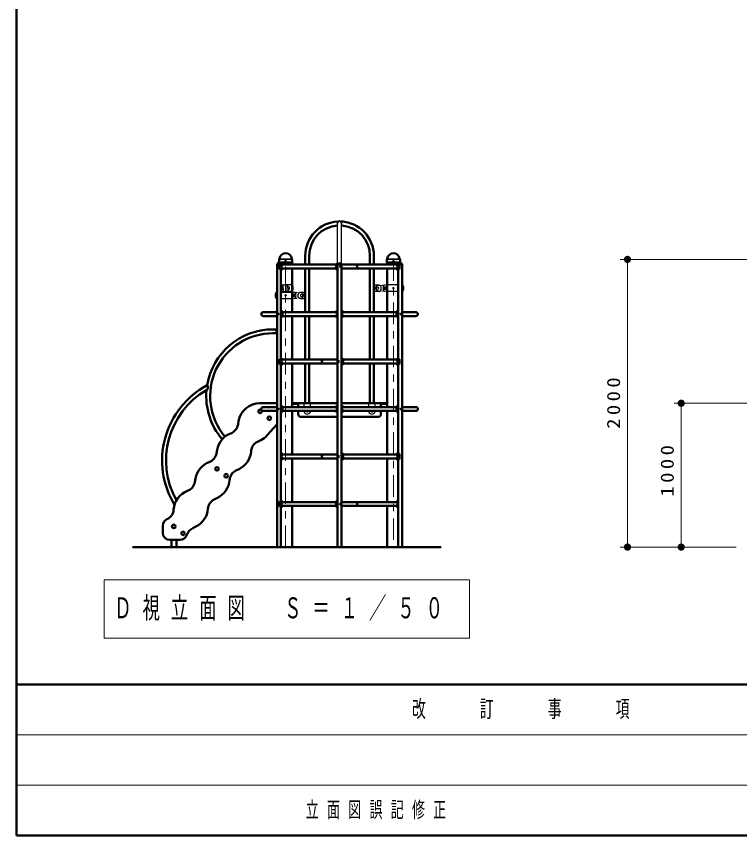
# Model space of a CAD drawing. Units: millimetres on the paper, scale 1:50. Extents: x -385 to 0, y -297 to 267.
# Drawn here: x -385 to -284.4, y 0 to 113.9 of the extents above; entities that cross this region are included whole.
import ezdxf

# ---------------------------------------------------------------- set-up
doc = ezdxf.new("R2010")
doc.units = ezdxf.units.MM
doc.linetypes.add('USER1', pattern=[4.5, 2.5, -2])
doc.linetypes.add('USER2', pattern=[6, 3, -1, 1, -1])
doc.layers.add('1_50', color=140, linetype='Continuous', lineweight=50)
doc.layers.add('LY_6', color=7, linetype='Continuous', lineweight=13)
doc.layers.add('LY_7', color=7, linetype='Continuous')
doc.styles.add('ＭＳ ゴシック', font='')
doc.styles.get('ＭＳ ゴシック').set_extended_font_data('MS Gothic')

# ---------------------------------------------------------------- blocks, each defined once
blk = doc.blocks.new('filled_dot')
at = {"color": 0, "linetype": 'Continuous', "lineweight": -2, "const_width": 1.25}
blk.add_lwpolyline([(-0.625, 0, 1), (0.625, 0, 1)], format="xyb", close=True, dxfattribs=at)

msp = doc.modelspace()

# ---------------------------------------------------------------- linework, layer by layer
at = {"layer": '1_50'}
for p, q in [((-339.524, 85.355), (-339.524, 85.433)), ((-339.524, 85.355), (-339.788, 85.355)), ((-348.489, 79.695), (-348.48, 80.091)), ((-348.456, 80.149), (-348.434, 80.171)), ((-346.663, 80.149), (-346.685, 80.171)), ((-346.631, 79.695), (-346.639, 80.091)), ((-344.832, 79.377), (-344.832, 80.605)), ((-344.288, 79.377), (-344.288, 80.605)), ((-335.832, 79.377), (-335.832, 80.605)), ((-335.288, 79.377), (-335.288, 80.605)), ((-333.489, 79.695), (-333.48, 80.091)), ((-333.456, 80.149), (-333.434, 80.171)), ((-331.663, 80.149), (-331.685, 80.171)), ((-331.631, 79.695), (-331.639, 80.091)), ((-348.756, 40.105), (-348.756, 79.495)), ((-348.212, 79.495), (-348.756, 79.495)), ((-348.756, 79.445), (-348.412, 79.445)), ((-348.479, 79.685), (-348.489, 79.695)), ((-348.479, 79.685), (-346.64, 79.685)), ((-348.451, 79.554), (-348.451, 79.685)), ((-348.412, 78.755), (-348.412, 79.455)), ((-348.412, 79.455), (-347.94, 79.455)), ((-348.412, 78.755), (-347.94, 78.755)), ((-348.212, 79.455), (-348.212, 79.495)), ((-348.212, 66.255), (-348.212, 78.755)), ((-347.94, 79.367), (-347.94, 79.455)), ((-347.94, 78.755), (-347.94, 78.842)), ((-347.868, 79.377), (-340.595, 79.377)), ((-347.868, 78.833), (-340.595, 78.833)), ((-346.669, 79.377), (-346.669, 79.685)), ((-346.669, 72.777), (-346.669, 78.833)), ((-346.631, 79.695), (-346.64, 79.685)), ((-344.832, 72.777), (-344.832, 78.833)), ((-344.288, 72.777), (-344.288, 78.833)), ((-340.595, 79.377), (-340.595, 79.455)), ((-340.595, 79.455), (-340.332, 79.455)), ((-340.595, 78.755), (-340.595, 78.833)), ((-340.595, 78.755), (-340.332, 78.755)), ((-340.332, 40.105), (-340.332, 79.495)), ((-339.788, 79.495), (-340.332, 79.495)), ((-340.332, 79.445), (-339.788, 79.445)), ((-339.788, 40.105), (-339.788, 79.495)), ((-339.788, 79.377), (-332.252, 79.377)), ((-339.788, 78.833), (-332.252, 78.833)), ((-335.832, 72.777), (-335.832, 78.833)), ((-335.288, 72.777), (-335.288, 78.833)), ((-333.479, 79.685), (-333.489, 79.695)), ((-333.479, 79.685), (-331.64, 79.685)), ((-333.451, 79.377), (-333.451, 79.695)), ((-333.451, 72.777), (-333.451, 78.833)), ((-332.18, 79.367), (-332.18, 79.455)), ((-331.708, 79.455), (-332.18, 79.455)), ((-332.18, 78.755), (-332.18, 78.842)), ((-331.708, 78.755), (-332.18, 78.755)), ((-331.364, 79.495), (-331.908, 79.495)), ((-331.908, 79.455), (-331.908, 79.495)), ((-331.908, 66.255), (-331.908, 78.755)), ((-331.708, 78.755), (-331.708, 79.455)), ((-331.708, 79.445), (-331.364, 79.445)), ((-331.631, 79.695), (-331.64, 79.685)), ((-331.364, 40.105), (-331.364, 79.495)), ((-340.332, 72.855), (-340.332, 72.895)), ((-339.788, 72.855), (-339.788, 72.895)), ((-350.676, 72.777), (-348.756, 72.777)), ((-350.676, 72.233), (-348.756, 72.233)), ((-347.948, 72.855), (-348.212, 72.855)), ((-347.948, 72.155), (-348.212, 72.155)), ((-347.948, 72.777), (-347.948, 72.855)), ((-347.948, 72.777), (-340.676, 72.777)), ((-347.948, 72.233), (-340.676, 72.233)), ((-347.948, 72.155), (-347.948, 72.233)), ((-346.669, 66.177), (-346.669, 72.233)), ((-344.832, 66.177), (-344.832, 72.233)), ((-344.288, 66.177), (-344.288, 72.233)), ((-340.332, 72.855), (-340.604, 72.855)), ((-340.604, 72.767), (-340.604, 72.855)), ((-340.604, 72.155), (-340.604, 72.242)), ((-340.332, 72.155), (-340.604, 72.155)), ((-339.788, 72.855), (-339.516, 72.855)), ((-339.788, 72.155), (-339.516, 72.155)), ((-339.516, 72.767), (-339.516, 72.855)), ((-339.516, 72.155), (-339.516, 72.242)), ((-332.171, 72.777), (-339.444, 72.777)), ((-332.171, 72.233), (-339.444, 72.233)), ((-335.832, 66.177), (-335.832, 72.233)), ((-335.288, 66.177), (-335.288, 72.233)), ((-333.451, 66.177), (-333.451, 72.233)), ((-332.171, 72.855), (-331.908, 72.855)), ((-332.171, 72.777), (-332.171, 72.855)), ((-332.171, 72.155), (-332.171, 72.233)), ((-332.171, 72.155), (-331.908, 72.155)), ((-329.444, 72.777), (-331.364, 72.777)), ((-329.444, 72.233), (-331.364, 72.233)), ((-349.326, 70.377), (-348.832, 70.377)), ((-349.326, 69.833), (-348.832, 69.833)), ((-348.832, 70.425), (-348.756, 70.425)), ((-348.832, 70.425), (-348.756, 70.425)), ((-348.832, 70.425), (-348.832, 69.785)), ((-348.832, 70.425), (-348.832, 69.785)), ((-348.832, 69.785), (-348.756, 69.785)), ((-348.832, 69.785), (-348.756, 69.785)), ((-348.412, 65.555), (-348.412, 66.255)), ((-348.412, 66.255), (-347.94, 66.255)), ((-347.94, 66.167), (-347.94, 66.255)), ((-340.332, 66.177), (-347.868, 66.177)), ((-339.524, 66.255), (-339.788, 66.255)), ((-339.524, 66.177), (-339.524, 66.255)), ((-332.252, 66.177), (-339.524, 66.177)), ((-331.708, 66.255), (-332.18, 66.255)), ((-332.18, 66.167), (-332.18, 66.255)), ((-331.708, 65.555), (-331.708, 66.255)), ((-348.412, 65.555), (-347.94, 65.555)), ((-348.212, 53.055), (-348.212, 65.555)), ((-347.94, 65.555), (-347.94, 65.642)), ((-340.332, 65.633), (-347.868, 65.633)), ((-346.669, 59.577), (-346.669, 65.633)), ((-344.832, 60.169), (-344.832, 65.633)), ((-344.288, 60.169), (-344.288, 65.633)), ((-339.524, 65.555), (-339.788, 65.555)), ((-339.524, 65.555), (-339.524, 65.633)), ((-332.252, 65.633), (-339.524, 65.633)), ((-335.832, 60.169), (-335.832, 65.633)), ((-335.288, 60.169), (-335.288, 65.633)), ((-333.451, 59.577), (-333.451, 65.633)), ((-332.18, 65.555), (-332.18, 65.642)), ((-331.708, 65.555), (-332.18, 65.555)), ((-331.908, 53.055), (-331.908, 65.555)), ((-351.139, 60.105), (-348.756, 60.105)), ((-350.676, 59.577), (-348.756, 59.577)), ((-347.948, 59.655), (-348.212, 59.655)), ((-347.948, 59.577), (-347.948, 59.655)), ((-347.948, 59.577), (-340.676, 59.577)), ((-346.669, 60.105), (-345.557, 60.105)), ((-340.332, 60.105), (-346.669, 60.105)), ((-346.669, 60.041), (-345.81, 60.041)), ((-346.669, 60.041), (-345.81, 60.041)), ((-345.81, 60.045), (-345.81, 59.577)), ((-340.332, 59.655), (-340.604, 59.655)), ((-340.604, 59.567), (-340.604, 59.655)), ((-339.788, 60.105), (-333.451, 60.105)), ((-339.788, 59.655), (-339.516, 59.655)), ((-339.516, 59.567), (-339.516, 59.655)), ((-332.171, 59.577), (-339.444, 59.577)), ((-333.451, 60.105), (-334.563, 60.105)), ((-334.31, 60.045), (-334.31, 59.577)), ((-333.451, 60.041), (-334.31, 60.041)), ((-333.451, 60.041), (-334.31, 60.041)), ((-332.171, 59.577), (-332.171, 59.655)), ((-332.171, 59.655), (-331.908, 59.655)), ((-329.444, 59.577), (-331.364, 59.577)), ((-350.676, 59.033), (-348.756, 59.033)), ((-347.948, 58.955), (-348.212, 58.955)), ((-347.948, 58.955), (-347.948, 59.033)), ((-347.948, 59.033), (-340.676, 59.033)), ((-346.669, 52.977), (-346.669, 59.033)), ((-345.81, 59.033), (-345.81, 58.605)), ((-340.4, 58.205), (-345.41, 58.205)), ((-340.604, 58.955), (-340.604, 59.042)), ((-340.332, 58.955), (-340.604, 58.955)), ((-339.788, 58.955), (-339.516, 58.955)), ((-339.72, 58.205), (-334.71, 58.205)), ((-339.516, 58.955), (-339.516, 59.042)), ((-332.171, 59.033), (-339.444, 59.033)), ((-334.31, 59.033), (-334.31, 58.605)), ((-333.451, 52.977), (-333.451, 59.033)), ((-332.171, 58.955), (-332.171, 59.033)), ((-332.171, 58.955), (-331.908, 58.955)), ((-329.444, 59.033), (-331.364, 59.033)), ((-354.179, 57.143), (-354.092, 57.635)), ((-348.756, 57.188), (-350.116, 55.66)), ((-351.477, 54.744), (-351.029, 54.965)), ((-357.179, 53.143), (-357.092, 53.635)), ((-348.212, 53.055), (-347.94, 53.055)), ((-348.212, 46.455), (-348.212, 53.055)), ((-347.94, 52.967), (-347.94, 53.055)), ((-347.94, 52.355), (-347.94, 52.442)), ((-340.332, 52.977), (-347.868, 52.977)), ((-340.332, 52.433), (-347.868, 52.433)), ((-346.669, 46.377), (-346.669, 52.433)), ((-339.524, 53.055), (-339.788, 53.055)), ((-339.524, 52.977), (-339.524, 53.055)), ((-332.252, 52.977), (-339.524, 52.977)), ((-339.524, 52.355), (-339.524, 52.433)), ((-332.252, 52.433), (-339.524, 52.433)), ((-333.451, 46.377), (-333.451, 52.433)), ((-331.708, 53.055), (-332.18, 53.055)), ((-332.18, 52.967), (-332.18, 53.055)), ((-332.18, 52.355), (-332.18, 52.442)), ((-331.708, 52.355), (-331.708, 53.055)), ((-348.212, 52.355), (-347.94, 52.355)), ((-339.524, 52.355), (-339.788, 52.355)), ((-331.708, 52.355), (-332.18, 52.355)), ((-331.908, 46.455), (-331.908, 52.355)), ((-354.477, 50.744), (-354.029, 50.965)), ((-360.179, 49.143), (-360.092, 49.635)), ((-357.477, 46.744), (-357.029, 46.965)), ((-348.412, 46.455), (-347.94, 46.455)), ((-348.412, 45.755), (-348.412, 46.455)), ((-348.412, 45.755), (-347.94, 45.755)), ((-348.212, 40.105), (-348.212, 45.755)), ((-347.94, 46.367), (-347.94, 46.455)), ((-347.94, 45.755), (-347.94, 45.842)), ((-347.868, 46.377), (-340.595, 46.377)), ((-347.868, 45.833), (-340.595, 45.833)), ((-346.669, 40.105), (-346.669, 45.833)), ((-340.595, 46.455), (-340.332, 46.455)), ((-340.595, 46.377), (-340.595, 46.455)), ((-340.595, 45.755), (-340.595, 45.833)), ((-340.595, 45.755), (-340.332, 45.755)), ((-339.788, 46.377), (-332.252, 46.377)), ((-339.788, 45.833), (-332.252, 45.833)), ((-333.451, 40.105), (-333.451, 45.833)), ((-332.18, 46.367), (-332.18, 46.455)), ((-331.908, 46.455), (-332.18, 46.455)), ((-332.18, 45.755), (-332.18, 45.842)), ((-331.908, 45.755), (-332.18, 45.755)), ((-331.908, 40.105), (-331.908, 46.455)), ((-364.645, 42.105), (-364.645, 43.069)), ((-360.477, 42.744), (-360.029, 42.965)), ((-363.645, 41.105), (-362.245, 41.105)), ((-363.41, 40.105), (-363.41, 41.105)), ((-362.73, 40.105), (-362.73, 41.105))]:
    msp.add_line(p, q, dxfattribs=at)
at = {"layer": '1_50', "color": 70, "lineweight": 25}
for p, q in [((-340.332, 79.455), (-340.332, 85.105)), ((-339.788, 79.455), (-339.788, 85.105))]:
    msp.add_line(p, q, dxfattribs=at)
at = {"layer": '1_50', "color": 7, "lineweight": 13}
for p, q in [((-348.453, 80.115), (-346.666, 80.115)), ((-348.417, 80.185), (-346.705, 80.185)), ((-333.453, 80.115), (-331.666, 80.115)), ((-333.417, 80.185), (-331.705, 80.185)), ((-253.129, 80.105), (-301.019, 80.105)), ((-300.019, 40.105), (-300.019, 80.105)), ((-253.129, 60.105), (-293.551, 60.105)), ((-292.551, 40.105), (-292.551, 60.105)), ((-284.927, 40.105), (-301.019, 40.105)), ((-284.927, 40.105), (-293.551, 40.105)), ((-321.984, 35.567), (-372.784, 35.567)), ((-372.784, 35.567), (-372.784, 27.434)), ((-321.984, 27.434), (-321.984, 35.567)), ((-372.784, 27.434), (-321.984, 27.434))]:
    msp.add_line(p, q, dxfattribs=at)
at = {"layer": '1_50', "color": 7, "linetype": 'USER1', "lineweight": 13}
for p, q in [((-348.45, 80.105), (-346.67, 80.105)), ((-333.45, 80.105), (-331.67, 80.105))]:
    msp.add_line(p, q, dxfattribs=at)
at = {"layer": '1_50', "color": 7, "linetype": 'USER2', "lineweight": 13}
for p, q in [((-347.56, 40.105), (-347.56, 80.105)), ((-332.56, 80.105), (-332.56, 40.105))]:
    msp.add_line(p, q, dxfattribs=at)
at = {"layer": '1_50', "color": 2, "lineweight": 25}
for p, q in [((-348.212, 76.555), (-347.63, 76.555)), ((-347.885, 76.105), (-347.885, 76.535)), ((-347.59, 76.515), (-347.59, 75.695)), ((-347.53, 76.515), (-347.53, 75.695)), ((-346.638, 76.555), (-347.49, 76.555)), ((-347.234, 76.105), (-347.234, 76.535)), ((-333.48, 76.555), (-334.11, 76.499)), ((-331.908, 76.555), (-333.48, 76.555)), ((-331.364, 76.53), (-331.324, 76.527)), ((-348.756, 75.53), (-348.795, 75.527)), ((-348.212, 75.655), (-347.63, 75.655)), ((-348.212, 75.555), (-346.639, 75.555)), ((-347.885, 76.29), (-347.925, 76.292)), ((-347.885, 75.919), (-347.925, 75.918)), ((-347.885, 76.105), (-347.885, 75.675)), ((-346.638, 75.655), (-347.49, 75.655)), ((-347.234, 76.29), (-347.195, 76.292)), ((-347.234, 76.105), (-347.234, 75.675)), ((-347.234, 75.919), (-347.195, 75.918)), ((-346.64, 75.555), (-346.01, 75.499)), ((-333.48, 75.655), (-334.11, 75.71)), ((-331.908, 75.655), (-333.48, 75.655)), ((-331.364, 75.679), (-331.324, 75.682)), ((-348.756, 74.679), (-348.795, 74.682)), ((-348.212, 74.655), (-346.639, 74.655)), ((-346.64, 74.655), (-346.01, 74.71))]:
    msp.add_line(p, q, dxfattribs=at)
at = {"layer": '1_50', "color": 131, "lineweight": 25}
for p, q in [((-334.54, 76.545), (-335.288, 76.545)), ((-345.579, 75.545), (-344.832, 75.545)), ((-334.54, 75.665), (-335.288, 75.665)), ((-345.579, 74.665), (-344.832, 74.665)), ((-345, 59.577), (-345, 60.169)), ((-345, 60.169), (-344.12, 60.169)), ((-344.12, 59.577), (-344.12, 60.169)), ((-335.12, 60.169), (-336, 60.169)), ((-336, 59.577), (-336, 60.169)), ((-335.12, 59.577), (-335.12, 60.169)), ((-345, 58.893), (-345, 59.033)), ((-344.12, 58.893), (-344.12, 59.033)), ((-336, 58.893), (-336, 59.033)), ((-335.12, 58.893), (-335.12, 59.033))]:
    msp.add_line(p, q, dxfattribs=at)
at = {"layer": '1_50', "color": 2, "linetype": 'USER1', "lineweight": 13}
for p, q in [((-334.11, 76.499), (-334.74, 76.453)), ((-333.46, 76.535), (-333.46, 75.675)), ((-346.66, 75.535), (-346.66, 74.675)), ((-346.01, 75.499), (-345.379, 75.453)), ((-334.11, 75.71), (-334.74, 75.756)), ((-346.01, 74.71), (-345.379, 74.756))]:
    msp.add_line(p, q, dxfattribs=at)
at = {"layer": '1_50', "color": 2, "lineweight": 13}
for p, q in [((-348.894, 74.92), (-348.894, 75.289)), ((-348.756, 75.289), (-348.894, 75.289)), ((-346.594, 75.289), (-346.225, 75.289)), ((-346.225, 74.92), (-346.225, 75.289)), ((-333.894, 75.92), (-333.894, 76.289)), ((-333.525, 76.289), (-333.894, 76.289)), ((-333.525, 75.92), (-333.894, 75.92)), ((-331.364, 76.289), (-331.225, 76.289)), ((-331.364, 75.92), (-331.225, 75.92)), ((-331.225, 75.92), (-331.225, 76.289)), ((-348.756, 74.92), (-348.894, 74.92)), ((-346.594, 74.92), (-346.225, 74.92))]:
    msp.add_line(p, q, dxfattribs=at)
at = {"layer": '1_50', "color": 131, "linetype": 'USER1', "lineweight": 13}
for p, q in [((-344.12, 60.105), (-345, 60.105)), ((-336, 60.105), (-335.12, 60.105))]:
    msp.add_line(p, q, dxfattribs=at)
at = {"layer": '1_50', "color": 7}
msp.add_line((-325.921, 40.105), (-368.848, 40.105), dxfattribs=at)
at = {"layer": '1_50'}
for centre, radius in [((-347.56, 79.845), 0.06), ((-332.56, 79.845), 0.06), ((-339.924, 79.105), 0.08), ((-348.62, 72.505), 0.08), ((-331.5, 72.505), 0.08), ((-340.196, 65.905), 0.08), ((-351.11, 58.985), 0.25), ((-348.62, 59.305), 0.08), ((-331.5, 59.305), 0.08), ((-349.83, 58.025), 0.25), ((-340.196, 52.705), 0.08), ((-357.11, 50.985), 0.25), ((-355.83, 50.025), 0.25), ((-339.924, 46.105), 0.08), ((-363.11, 42.985), 0.25), ((-361.83, 42.025), 0.25)]:
    msp.add_circle(centre, radius, dxfattribs=at)
at = {"layer": '1_50', "color": 2, "lineweight": 13}
for centre, radius in [((-347.56, 75.105), 0.1), ((-346.41, 75.105), 0.185), ((-346.41, 75.105), 0.1), ((-333.71, 76.105), 0.185), ((-333.71, 76.105), 0.1), ((-332.56, 76.105), 0.1)]:
    msp.add_circle(centre, radius, dxfattribs=at)
at = {"layer": '1_50', "color": 2, "linetype": 'USER1', "lineweight": 13}
for centre in [(-345.36, 75.105), (-334.76, 76.105)]:
    msp.add_circle(centre, 0.15, dxfattribs=at)
at = {"layer": '1_50', "color": 7, "lineweight": 13}
for centre in [(-351.11, 58.985), (-349.83, 58.025), (-357.11, 50.985), (-355.83, 50.025), (-363.11, 42.985), (-361.83, 42.025)]:
    msp.add_circle(centre, 0.171, dxfattribs=at)
at = {"layer": '1_50', "color": 131, "linetype": 'USER1', "lineweight": 13}
for centre in [(-344.56, 59.005), (-335.56, 59.005)]:
    msp.add_circle(centre, 0.13, dxfattribs=at)
at = {"layer": '1_50', "color": 70, "lineweight": 25}
for radius, start, end in [(0.34, 0, 180), (0.34, 323.1301, 216.8699), (0.272, 0, 180)]:
    msp.add_arc((-340.06, 85.105), radius, start, end, dxfattribs=at)
at = {"layer": '1_50'}
for centre, radius, start, end in [((-340.06, 80.605), 4.772, 92.5225, 180), ((-340.06, 80.605), 4.228, 93.68856, 180), ((-340.06, 80.605), 4.772, 0, 87.4775), ((-340.06, 80.605), 4.228, 0, 86.31144), ((-347.56, 80.105), 0.864, 90, 173.3676), ((-347.56, 80.105), 0.864, 6.6324, 90), ((-332.56, 80.105), 0.864, 90, 173.3676), ((-332.56, 80.105), 0.864, 6.6324, 90), ((-348.396, 80.09), 0.084, 135, 178.99605), ((-348.473, 80.211), 0.056, 315, 353.3676), ((-346.646, 80.211), 0.056, 186.6324, 225), ((-346.723, 80.09), 0.084, 1.00395, 45), ((-333.396, 80.09), 0.084, 135, 178.99605), ((-333.473, 80.211), 0.056, 315, 353.3676), ((-331.646, 80.211), 0.056, 186.6324, 225), ((-331.723, 80.09), 0.084, 1.00395, 45), ((-348.484, 78.908), 0.646, 65.12088, 114.87912), ((-347.868, 79.105), 0.272, 90, 270), ((-341.179, 79.105), 0.644, 335.01608, 24.98392), ((-340.06, 78.908), 0.646, 65.12088, 114.87912), ((-337.868, 79.105), 0.272, 270, 90), ((-332.252, 79.105), 0.272, 270, 90), ((-331.636, 78.908), 0.646, 65.12088, 114.87912), ((-350.676, 72.505), 0.272, 90, 270), ((-347.364, 72.505), 0.644, 155.01608, 204.98392), ((-340.676, 72.505), 0.272, 270, 90), ((-339.444, 72.505), 0.272, 90, 270), ((-332.755, 72.505), 0.644, 335.01608, 24.98392), ((-329.444, 72.505), 0.272, 270, 90), ((-349.326, 61.105), 9.272, 90, 170.64974), ((-349.326, 61.105), 8.728, 90, 220.1937), ((-347.868, 65.905), 0.272, 90, 270), ((-342.252, 65.905), 0.272, 90, 270), ((-338.94, 65.905), 0.644, 155.01608, 204.98392), ((-332.252, 65.905), 0.272, 270, 90), ((-352.864, 52.148), 11.872, 118.20022, 211.29269), ((-352.864, 52.148), 11.328, 120.18487, 209.3103), ((-349.326, 61.105), 9.272, 174.82936, 220.38267), ((-358.814, 62.313), 0.452, 304.24238, 41.23672), ((-351.139, 57.105), 3, 90, 170), ((-350.676, 59.305), 0.272, 90, 270), ((-347.364, 59.305), 0.644, 155.01608, 204.98392), ((-345.75, 60.045), 0.06, 90, 180), ((-340.676, 59.305), 0.272, 270, 90), ((-339.444, 59.305), 0.272, 90, 270), ((-334.37, 60.045), 0.06, 0, 90), ((-332.755, 59.305), 0.644, 335.01608, 24.98392), ((-329.444, 59.305), 0.272, 270, 90), ((-345.41, 58.605), 0.4, 180, 270), ((-334.71, 58.605), 0.4, 270, 0), ((-355.754, 57.421), 1.6, 290.57944, 350), ((-354.137, 53.114), 3, 110.57944, 170), ((-350.77, 53.309), 1.6, 116.2602, 175.68077), ((-352.356, 57.655), 3, 296.2602, 318.31733), ((-358.754, 53.421), 1.6, 290.57944, 350), ((-355.356, 53.655), 3, 296.2602, 355.68077), ((-347.868, 52.705), 0.272, 90, 270), ((-342.252, 52.705), 0.272, 90, 270), ((-338.94, 52.705), 0.644, 155.01608, 204.98392), ((-332.252, 52.705), 0.272, 270, 90), ((-357.137, 49.114), 3, 110.57944, 170), ((-353.77, 49.309), 1.6, 116.2602, 175.68077), ((-361.754, 49.421), 1.6, 290.57944, 350), ((-358.356, 49.655), 3, 296.2602, 355.68077), ((-360.137, 45.114), 3, 110.57944, 176.01746), ((-356.77, 45.309), 1.6, 116.2602, 175.68077), ((-347.868, 46.105), 0.272, 90, 270), ((-341.179, 46.105), 0.644, 335.01608, 24.98392), ((-337.868, 46.105), 0.272, 270, 90), ((-332.252, 46.105), 0.272, 270, 90), ((-364.726, 45.434), 1.6, 294.58333, 356.01746), ((-361.356, 45.655), 3, 296.2602, 355.68077), ((-363.645, 43.069), 1, 114.58333, 180), ((-359.77, 41.309), 1.6, 116.2602, 162.18188), ((-363.645, 42.105), 1, 180, 270), ((-362.245, 42.105), 1, 270, 342.18188)]:
    msp.add_arc(centre, radius, start, end, dxfattribs=at)
at = {"layer": '1_50', "color": 2, "lineweight": 25}
for centre, radius, start, end in [((-347.865, 76.535), 0.02, 90, 180), ((-347.63, 76.515), 0.04, 0, 90), ((-347.49, 76.515), 0.04, 90, 180), ((-347.254, 76.535), 0.02, 0, 90), ((-346.638, 76.475), 0.08, 20.80294, 90), ((-347.611, 76.105), 1.122, 339.19706, 20.80294), ((-333.01, 76.105), 1, 163.80375, 196.19625), ((-333.778, 76.328), 0.2, 95, 163.80375), ((-331.341, 76.328), 0.2, 16.19625, 85), ((-332.11, 76.105), 1, 343.80375, 16.19625), ((-348.01, 75.105), 1, 163.80375, 196.19625), ((-348.778, 75.328), 0.2, 95, 163.80375), ((-347.931, 76.105), 0.187, 88, 272), ((-347.865, 75.675), 0.02, 180, 270), ((-347.63, 75.695), 0.04, 270, 0), ((-347.49, 75.695), 0.04, 180, 270), ((-347.254, 75.675), 0.02, 270, 0), ((-347.188, 76.105), 0.187, 268, 92), ((-346.638, 75.735), 0.08, 270, 339.19706), ((-346.341, 75.328), 0.2, 16.19625, 85), ((-347.11, 75.105), 1, 343.80375, 16.19625), ((-333.778, 75.881), 0.2, 196.19625, 265), ((-331.341, 75.881), 0.2, 275, 343.80375), ((-348.778, 74.881), 0.2, 196.19625, 265), ((-346.341, 74.881), 0.2, 275, 343.80375)]:
    msp.add_arc(centre, radius, start, end, dxfattribs=at)
at = {"layer": '1_50', "color": 2, "linetype": 'USER1', "lineweight": 13}
for centre, radius, start, end in [((-334.71, 76.105), 0.35, 95, 265), ((-333.48, 76.535), 0.02, 0, 91.98888), ((-346.64, 75.535), 0.02, 88.01112, 180), ((-345.409, 75.105), 0.35, 275, 85), ((-333.48, 75.675), 0.02, 270, 0), ((-346.64, 74.675), 0.02, 180, 270)]:
    msp.add_arc(centre, radius, start, end, dxfattribs=at)
at = {"layer": '1_50', "color": 131, "lineweight": 25}
for centre, start, end in [((-334.732, 76.105), 293.55646, 66.44354), ((-345.388, 75.105), 113.55646, 246.44354), ((-344.56, 59.085), 203.55646, 336.44354), ((-335.56, 59.085), 203.55646, 336.44354)]:
    msp.add_arc(centre, 0.48, start, end, dxfattribs=at)
at = {"layer": '1_50', "color": 2, "lineweight": 13}
for centre, radius, start, end in [((-348.71, 75.105), 0.185, 104.41023, 255.58977), ((-348.71, 75.105), 0.1, 117.38711, 242.61289), ((-344.034, 75.105), 2.567, 175.87048, 184.12952), ((-336.085, 76.105), 2.567, 355.87048, 4.12952), ((-331.41, 76.105), 0.185, 284.41023, 0), ((-331.41, 76.105), 0.1, 297.38711, 0)]:
    msp.add_arc(centre, radius, start, end, dxfattribs=at)
at = {"layer": 'LY_6', "lineweight": 50}
for p, q in [((-385, 267), (-385, 0)), ((-385, 21), (0, 21)), ((-385, 0), (0, 0))]:
    msp.add_line(p, q, dxfattribs=at)
at = {"layer": 'LY_6'}
for p, q in [((-385, 14), (-243.5, 14)), ((-385, 7), (-243.5, 7))]:
    msp.add_line(p, q, dxfattribs=at)

# ---------------------------------------------------------------- block references
at = {"layer": '1_50', "color": 7, "lineweight": 13, "xscale": 0.4, "yscale": 0.4}
for p, rotation in [((-300.019, 80.105), 270), ((-292.551, 60.105), 270), ((-300.019, 40.105), 90), ((-292.551, 40.105), 90)]:
    msp.add_blockref('filled_dot', p, dxfattribs=dict(at, rotation=rotation))

# ---------------------------------------------------------------- texts
at = {"layer": '1_50', "color": 7, "char_height": 1.833, "attachment_point": 8, "rotation": 90, "style": 'ＭＳ ゴシック'}
for s, insert in [('\\T1.33;\\W1.15;2000', (-301.019, 60.362)), ('\\T1.33;\\W1.15;1000', (-293.551, 50.947))]:
    msp.add_mtext(s, dxfattribs=dict(at, insert=insert))
at = {"layer": '1_50', "color": 7, "insert": (-371.384, 31.501), "char_height": 2.933, "attachment_point": 4, "style": 'ＭＳ ゴシック'}
msp.add_mtext('\\T1.64;\\W0.6;Ｄ視立面図\u3000Ｓ＝１／５０', dxfattribs=at)
at = {"layer": 'LY_6', "color": 4, "insert": (-314.25, 17.5), "char_height": 2.346, "attachment_point": 5, "style": 'ＭＳ ゴシック'}
msp.add_mtext('\\T1.64;\\W0.6;改\u3000\u3000訂\u3000\u3000事\u3000\u3000項', dxfattribs=at)
at = {"layer": 'LY_7', "insert": (-344.75, 3.5), "char_height": 2.199, "attachment_point": 4, "style": 'ＭＳ ゴシック'}
msp.add_mtext('\\T1.64;\\W0.6;立面図誤記修正', dxfattribs=at)

doc.saveas('drawing.dxf')
